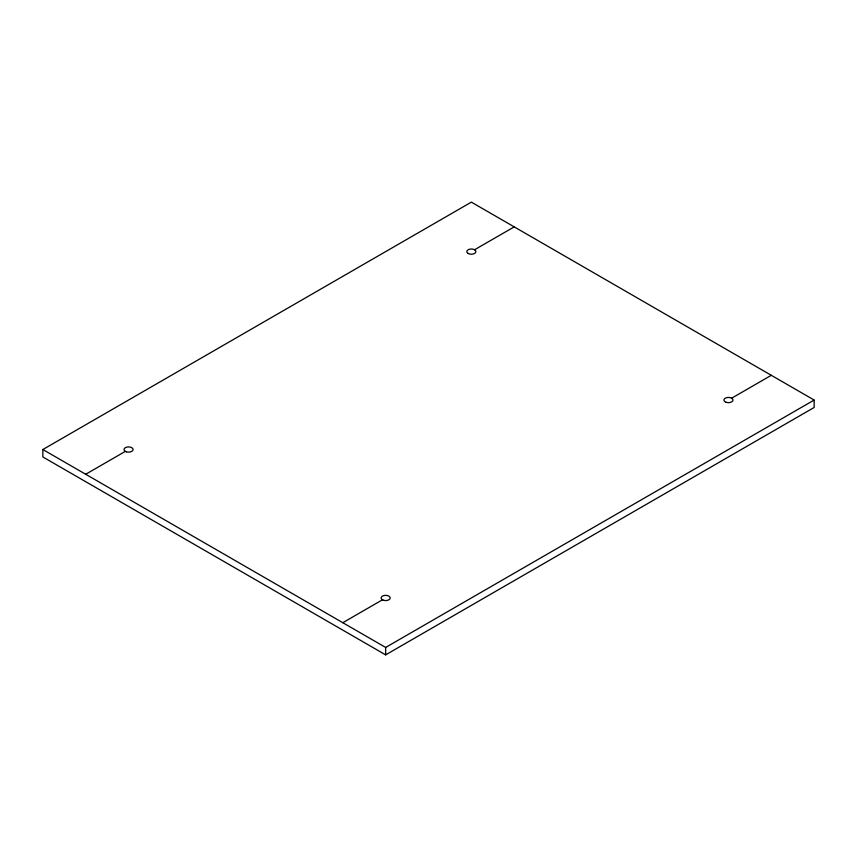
<?xml version="1.0" encoding="UTF-8"?>
<svg xmlns="http://www.w3.org/2000/svg" width="857" height="857" viewBox="0 0 857 857"><rect width="100%" height="100%" fill="white"/><g stroke="black" fill="none" stroke-linecap="round" stroke-linejoin="round"><path stroke-width="1.29" d="M42.85 449.529L471.35 202.134L814.15 400.048L814.15 407.471L385.65 654.866L42.85 456.952L42.85 449.529L385.65 647.442L814.15 400.048M85.7 474.264L125.336 451.382M474.564 249.762L514.2 226.88M342.8 622.707L382.436 599.814M731.664 398.194L771.3 375.312M385.65 647.442L385.65 654.866M726.179 402.319A4.542 2.625 0 0 0 732.992 400.048A4.542 2.625 0 0 0 726.179 397.777A4.542 2.625 0 0 0 726.179 402.319M468.136 253.468A4.542 2.625 0 0 0 475.742 252.29A4.542 2.625 0 0 0 470.172 249.076A4.542 2.625 0 0 0 468.136 253.468M126.279 451.8A4.542 2.625 0 0 0 133.092 449.529A4.542 2.625 0 0 0 126.279 447.258A4.542 2.625 0 0 0 126.279 451.8M383.379 600.232A4.542 2.625 0 0 0 390.192 597.961A4.542 2.625 0 0 0 383.379 595.69A4.542 2.625 0 0 0 383.379 600.232"/></g></svg>
